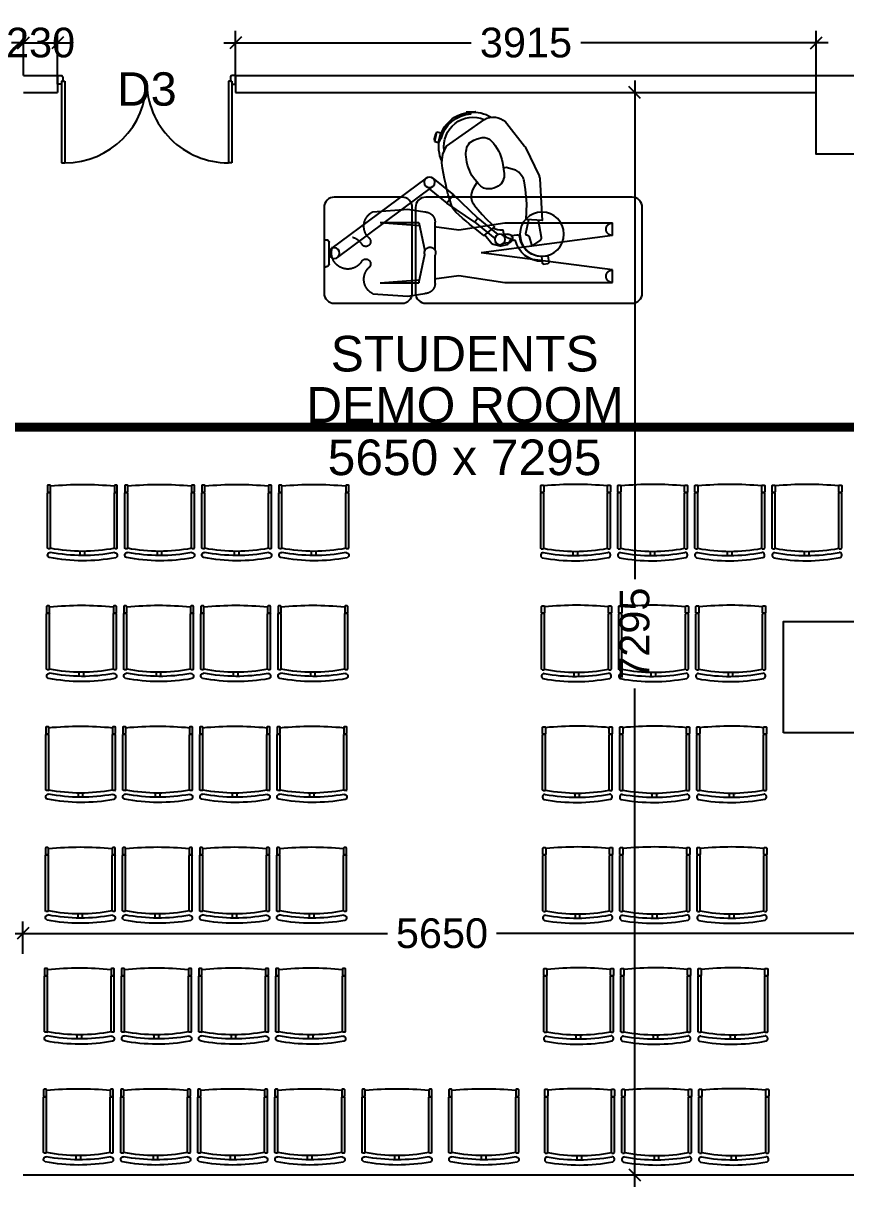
# Model space of a CAD drawing. Extents: x 7620542 to 7843793, y -6476226 to -6093835.
# Drawn here: x 7745423 to 7750969, y -6436849 to -6429007 of the extents above; entities that cross this region are included whole.
import ezdxf
from ezdxf.enums import TextEntityAlignment as Align

# ---------------------------------------------------------------- set-up
doc = ezdxf.new("R2010")
doc.units = 0
doc.header["$LTSCALE"] = 600
doc.header["$MEASUREMENT"] = 0
doc.header["$PDMODE"] = 35
doc.linetypes.add('DASHED', pattern=[0.75, 0.5, -0.25])
doc.layers.get('0').update_dxf_attribs({"linetype": 'CONTINUOUS'})
doc.layers.get('Defpoints').update_dxf_attribs({"linetype": 'CONTINUOUS'})
for name, color, linetype in [('DOOR', 32, 'CONTINUOUS'), ('floor hat', 9, 'CONTINUOUS'), ('furniture', 33, 'CONTINUOUS'), ('joinery', 7, 'CONTINUOUS'), ('LA-column', 3, 'CONTINUOUS'), ('Room Dim', 1, 'CONTINUOUS'), ('Sections', 10, 'CONTINUOUS'), ('TEXT', 6, 'CONTINUOUS'), ('Walls', 7, 'CONTINUOUS'), ('Working Dim', 5, 'CONTINUOUS')]:
    doc.layers.add(name, color=color, linetype=linetype)
doc.styles.add('ari', font='arial.ttf')
doc.styles.add('ARIAL', font='arial.ttf')
doc.dimstyles.new('int. dim', dxfattribs={"dimtxt": 450, "dimasz": 80, "dimexe": 80, "dimexo": 0, "dimgap": 70, "dimtad": 0, "dimdec": 0, "dimzin": 12, "dimdsep": 46, "dimtxsty": 'ari', "dimblk": 'OBLIQUE', "dimcen": 2, "dimdle": 80, "dimclrd": 256, "dimclre": 256, "dimclrt": 6, "dimadec": 0, "dimazin": 0, "dimtfac": 1, "dimtdec": 0, "dimtix": 1, "dimtmove": 2, "dimatfit": 3, "dimfxl": 1, "dimtolj": 1, "dimtzin": 0, "dimlwd": -1, "dimlwe": -1, "dimarcsym": 0})

# ---------------------------------------------------------------- blocks, each defined once
blk = doc.blocks.new('Z$W@#1275')
at = {"layer": 'DOOR'}
for p, q in [((73.1, 1500), (0, 1500)), ((0, 1500), (0, 1467.1)), ((73.1, 1467.1), (73.1, 1500)), ((0, 1467.1), (1.8, 1467.1)), ((11, 1456.1), (11, 1458)), ((11, 1456.1), (47.5, 1456.1)), ((47.5, 1467.1), (736.4, 1467.1)), ((47.5, 1467.1), (47.5, 1438.9)), ((47.5, 1456.1), (47.5, 1467.1)), ((47.5, 1467.1), (73.1, 1467.1)), ((47.5, 1438.9), (736.4, 1438.9)), ((736.4, 1467.1), (736.4, 1438.9)), ((0, 32.9), (1.8, 32.9)), ((0, 0), (0, 32.9)), ((73.1, 0), (0, 0)), ((11, 43.8), (11, 42)), ((11, 43.8), (47.5, 43.8)), ((47.5, 61.1), (736.4, 61.1)), ((47.5, 32.9), (47.5, 61.1)), ((47.5, 43.8), (47.5, 32.9)), ((47.5, 32.9), (736.4, 32.9)), ((47.5, 32.9), (73.1, 32.9)), ((73.1, 32.9), (73.1, 0)), ((736.4, 32.9), (736.4, 61.1))]:
    blk.add_line(p, q, dxfattribs=at)
for centre, start, end in [((11, 1467.1), 180, 270), ((11, 32.9), 90, 180)]:
    blk.add_arc(centre, 9.13, start, end, dxfattribs=at)
at = {"layer": 'DOOR', "color": 145}
for centre, start, end in [((47.5, 1438.9), 270, 0), ((47.5, 61.1), 0, 90)]:
    blk.add_arc(centre, 688.9, start, end, dxfattribs=at)
blk = doc.blocks.new('A$C32852038')
at = {"layer": 'furniture', "color": 8}
for p, q in [((-231.7, -54), (-235, -57.2)), ((-235, -430.7), (-235, -57.2)), ((-231.7, -54), (-218.3, -54)), ((-215, -57.2), (-218.3, -54)), ((-215, -430.7), (-215, -57.2)), ((218.3, -54), (215, -57.2)), ((215, -430.7), (215, -57.2)), ((218.3, -54), (231.7, -54)), ((235, -57.2), (231.7, -54)), ((235, -430.7), (235, -57.2)), ((-231.7, -434), (-235, -430.7)), ((-231.7, -434), (-218.3, -434)), ((-218.3, -434), (-215, -430.7)), ((-15.7, -479.2), (-15.7, -451.1)), ((14.8, -479.2), (14.8, -451.1)), ((218.3, -434), (215, -430.7)), ((218.3, -434), (231.7, -434)), ((231.7, -434), (235, -430.7))]:
    blk.add_line(p, q, dxfattribs=at)
for points in [[(-235, -50.7), (-235, -7.2), (-231.7, -4), (-218.3, -4), (-215, -7.2), (-215, -50.7), (-218.3, -54), (-231.7, -54)], [(215, -50.7), (215, -7.2), (218.3, -4), (231.7, -4), (235, -7.2), (235, -50.7), (231.7, -54), (218.3, -54)]]:
    blk.add_lwpolyline(points, close=True, dxfattribs=at)
for centre, radius, start, end in [((0, -2191.6), 2191.6, 84.36999, 95.63001), ((-217.4, -477.9), 18, 89.44312, 247.64656), ((-4.7, 698.8), 1178, 259.5839, 280.82925), ((0, 692.7), 1143.8, 259.16569, 280.83431), ((216.8, -476.2), 18, 292.35344, 90.55688), ((-4.7, 698.8), 1213.3, 259.57711, 280.84799)]:
    blk.add_arc(centre, radius, start, end, dxfattribs=at)
blk = doc.blocks.new('A$C273B71EE')
at = {"layer": 'floor hat', "ltscale": 0.75}
blk.add_line((1369.8, -182), (1369.8, -199.9), dxfattribs=at)
at = {"layer": 'furniture', "color": 8}
for p, q in [((1019.4, 848.3), (1079.3, 845.3)), ((1049.6, 836.7), (1050.1, 846.7)), ((1258.2, 724.9), (1233.9, 719)), ((1248.2, 660.7), (1233.9, 719)), ((1272.4, 666.7), (1258.2, 724.9)), ((1232.9, 681.7), (1242.6, 684)), ((1272.4, 666.7), (1248.2, 660.7))]:
    blk.add_line(p, q, dxfattribs=at)
at = {"layer": 'furniture'}
for p, q in [((1283.4, 441.5), (1157.3, 339.2)), ((1906.9, 8), (1323.3, 442.4)), ((1305.5, 375.7), (1198.2, 288.7)), ((1868.1, -44.1), (1284.5, 390.2)), ((1008.4, 195.8), (1157.3, 339.2)), ((1027.3, 172.5), (1198.2, 288.7)), ((1157.3, 339.2), (1198.2, 288.7)), ((842.7, 167.9), (183.4, 167.9)), ((1008.4, 195.8), (885, 95.7)), ((1027.3, 172.5), (903.9, 72.4)), ((1008.4, 195.8), (1027.3, 172.5)), ((183.4, 89.8), (987, -15.2)), ((802.4, 90.2), (768.1, 94.6)), ((825.7, 99), (857.9, 94.9)), ((798.6, 60.5), (778.5, 63)), ((819, 46.2), (851.2, 42.1)), ((1920, -83.4), (1920, 47.3)), ((1950, 64.4), (1937.2, 64.4)), ((183.4, -120.3), (987, -15.2)), ((578.1, -33.3), (572.9, -74.1)), ((617.8, -38.3), (612.6, -79.2)), ((604.6, -85.4), (579.1, -82.1)), ((1950, -100.6), (1937.2, -100.6)), ((842.7, -198.4), (183.4, -198.4))]:
    blk.add_line(p, q, dxfattribs=at)
at = {"layer": 'furniture', "linetype": 'DASHED'}
for p, q in [((1436.7, 251.3), (1332.6, 234.8)), ((1651.2, 236.2), (1436.7, 251.3)), ((183.4, 89.8), (183.4, 167.9)), ((1124.7, 124.3), (842.7, 167.9)), ((1274.8, 145.1), (1124.7, 124.3)), ((1270.1, -0.2), (1270.1, 172.3)), ((1369, 169.4), (1332.6, -3.7)), ((1607.4, 169.4), (1365.1, 151.2)), ((1607.4, 169.4), (1369, 169.4)), ((1270.1, -202.7), (1270.1, -29.8)), ((1369, -199.9), (1332.5, -26.5)), ((183.4, -198.4), (183.4, -120.3)), ((1124.7, -154.8), (842.7, -198.4)), ((1274.8, -175.6), (1124.7, -154.8)), ((1607.4, -199.9), (1365.1, -181.7)), ((1607.4, -199.9), (1369, -199.9)), ((1436.7, -281.8), (1332.6, -265.2)), ((1651.2, -266.7), (1436.7, -281.8))]:
    blk.add_line(p, q, dxfattribs=at)
at = {"layer": 'furniture', "color": 8}
for points in [[(1012.1, 416.7), (1030.3, 389.3), (1041.4, 370.4), (1046.8, 349.1, -0.246109), (1029.5, 276.9), (1028, 275.1), (1008, 250.1), (980.6, 218.8), (955, 191.4), (923.5, 161.8), (904.9, 144.2), (970.2, 89.9, 0.025572), (1142.6, 234.4, 0.12826), (1169.8, 277, 0.043408), (1228.9, 534.9), (1223.2, 589.6), (1200.3, 637.2), (968, 801.7, 0.327906), (837.9, 786.2), (830.7, 777.4), (721.8, 638.3, 0.054318), (716.1, 629.1), (632.9, 455.6, 0.097498), (628.1, 436.9), (613.2, 182), (711.1, 188.6), (708.5, 284.9), (716.4, 372), (723.6, 425.2, -0.141399), (734.8, 450.6), (757.5, 477.7, -0.153306), (782.7, 493.8), (833.9, 507.7), (850.9, 503.5)], [(1035.2, 444.3, 0.128062), (1079.6, 573.2, 0.215717), (1058.1, 658.3), (1031.4, 674.2), (1011.1, 682.7), (981.1, 690.5, 0.242433), (925.4, 671, 0.136513), (855.7, 538.3), (847.3, 470.3, 0.297129), (882.6, 393.3, 0.138986), (938.2, 375.7, 0.105167), (970.3, 381), (989.2, 392.1), (1005.8, 409), (1034.8, 444.4)], [(696.7, 187.3), (715.4, 101.5, -0.445833), (710.4, 94.5), (708.2, 94.3, 0.30427), (693.5, 81.9), (679.3, 32.6, -0.509983), (670.5, 29.4), (625.1, 60.3, -0.292523), (617.7, 77.4), (635.3, 183.2)], [(964.8, 94.2), (922.2, 41.8, -0.166504), (914, 36.7), (872.5, 27, -0.116666), (865.6, 27), (829, 35.8, -0.181583), (820.3, 41.7), (805.1, 63.2, -0.566275), (808.5, 71, 0.372711), (851.5, 119, -0.458371), (857.3, 123.8, 0.210622), (912.6, 137.9)]]:
    blk.add_lwpolyline(points, format="xyb", dxfattribs=at)
at = {"layer": 'furniture'}
for points in [[(0, -262.5), (0, 262.5, -0.414214), (62.5, 325), (1327.5, 325, -0.414214), (1390, 262.5), (1390, -262.5, -0.414214), (1327.5, -325), (62.5, -325, -0.414214)], [(1950, -262.5, -0.414214), (1887.5, -325), (1472.5, -325, -0.414214), (1410, -262.5), (1410, 262.5, -0.414214), (1472.5, 325), (1887.5, 325, -0.414214), (1950, 262.5)]]:
    blk.add_lwpolyline(points, format="xyb", close=True, dxfattribs=at)
for centre, radius in [((1303.9, 416.3), 32.5), ((615.1, 99), 135), ((872.4, 66.2), 32.1), ((1887.5, -18.1), 32.5)]:
    blk.add_circle(centre, radius, dxfattribs=at)
at = {"layer": 'furniture', "color": 8}
for centre, radius, start, end in [((1037.9, 637.1), 210, 334.62117, 121.95456), ((1037.9, 637.1), 177.5, 351.26665, 112.74282), ((1053.8, 934.2), 92.5, 248.14148, 285.99077), ((1037.9, 637.1), 200, 12.904, 86.66602), ((1326, 710.6), 92.5, 174.81243, 212.66172), ((1180.3, 675), 92.5, 354.81243, 32.66172)]:
    blk.add_arc(centre, radius, start, end, dxfattribs=at)
at = {"layer": 'furniture', "linetype": 'DASHED'}
for centre, radius, start, end in [((1332.6, 172.3), 62.5, 90, 180), ((1606.9, 147.3), 99.3, 318.51156, 63.48915), ((183.4, 128.9), 38.4, 270, 90), ((1709.5, 44.8), 46.3, 127.5254, 151.04949), ((1804.8, -15.2), 100, 209.30373, 150.69627), ((1300.6, -15), 33.9, 340.23746, 205.92527), ((1694.9, 52.8), 29.7, 150.89968, 319.95629), ((1694.9, -83.3), 29.7, 40.04371, 209.10032), ((183.4, -159.4), 38.4, 270, 90), ((1606.9, -177.8), 99.3, 296.51085, 48.46965), ((1709.5, -75.3), 46.3, 208.95051, 232.4746), ((1332.6, -202.7), 62.5, 180, 270)]:
    blk.add_arc(centre, radius, start, end, dxfattribs=at)
at = {"layer": 'furniture'}
for centre, radius, start, end in [((615.1, 99), 137.3, 254.36423, 352.74022), ((766.2, 79.7), 15, 82.74022, 172.74022), ((822.3, 72.6), 26.6, 82.74022, 262.74022), ((615.1, 99), 167.3, 269.60618, 347.59615), ((1937.2, 47.3), 17.2, 90, 180), ((580, -75), 7.13, 172.74022, 262.74022), ((605.5, -78.3), 7.13, 262.74022, 352.74022), ((1937.2, -83.4), 17.2, 180, 270)]:
    blk.add_arc(centre, radius, start, end, dxfattribs=at)
blk = doc.blocks.new('_Oblique')
at = {"color": 0, "linetype": 'ByBlock', "lineweight": -2}
blk.add_line((-0.5, -0.5), (0.5, 0.5), dxfattribs=at)
blk = doc.blocks.new('*D2301')
at = {"layer": 'Defpoints', "color": 0, "transparency": 16777216}
for p in [(7751071.2, -6435141.2), (7745421.6, -6435278.7, 3.4), (7751071.2, -6435288.7, 6.4)]:
    blk.add_point(p, dxfattribs=at)
at = {"layer": 'Working Dim', "transparency": 16777216}
for p, q in [((7745421.6, -6435278.7), (7745421.6, -6435061.2)), ((7751071.2, -6435288.7), (7751071.2, -6435061.2)), ((7745341.6, -6435141.2), (7747878.1, -6435141.2)), ((7751151.2, -6435141.2), (7748614.7, -6435141.2))]:
    blk.add_line(p, q, dxfattribs=at)
at = {"layer": 'Working Dim', "transparency": 16777216, "xscale": 80, "yscale": 80, "zscale": 80, "rotation": 180}
blk.add_blockref('_Oblique', (7745421.6, -6435141.2), dxfattribs=at)
at = {"layer": 'Working Dim', "transparency": 16777216, "xscale": 80, "yscale": 80, "zscale": 80}
blk.add_blockref('_Oblique', (7751071.2, -6435141.2), dxfattribs=at)
at = {"layer": 'Working Dim', "color": 6, "transparency": 16777216, "insert": (7748246.4, -6435141.2), "char_height": 200, "attachment_point": 5, "style": 'ari'}
blk.add_mtext('\\A1;5650', dxfattribs=at)
blk = doc.blocks.new('*D2302')
at = {"layer": 'Defpoints', "color": 0, "transparency": 16777216}
for p in [(7749168.3, -6429473.7, 3.4), (7749545.9, -6429473.7), (7749168.3, -6436768.7, 3.4)]:
    blk.add_point(p, dxfattribs=at)
at = {"layer": 'Working Dim', "transparency": 16777216}
for p, q in [((7749545.9, -6429393.7), (7749545.9, -6432752.6)), ((7749168.3, -6429473.7), (7749625.9, -6429473.7)), ((7749545.9, -6436848.7), (7749545.9, -6433489.8)), ((7749168.3, -6436768.7), (7749625.9, -6436768.7))]:
    blk.add_line(p, q, dxfattribs=at)
at = {"layer": 'Working Dim', "transparency": 16777216, "xscale": 80, "yscale": 80, "zscale": 80}
for p, rotation in [((7749545.9, -6429473.7), 90), ((7749545.9, -6436768.7), 270)]:
    blk.add_blockref('_Oblique', p, dxfattribs=dict(at, rotation=rotation))
at = {"layer": 'Working Dim', "color": 6, "transparency": 16777216, "insert": (7749545.9, -6433121.2), "char_height": 200, "attachment_point": 5, "rotation": 90, "style": 'ari'}
blk.add_mtext('\\A1;7295', dxfattribs=at)
blk = doc.blocks.new('*D2355')
at = {"layer": 'Defpoints', "color": 0, "transparency": 16777216}
for p in [(7745655.1, -6429138.2), (7745425.1, -6429358.7, 3.4), (7745655.1, -6429358.7, 3.4)]:
    blk.add_point(p, dxfattribs=at)
at = {"layer": 'Working Dim', "transparency": 16777216}
for p, q in [((7745425.1, -6429358.7), (7745425.1, -6429058.2)), ((7745655.1, -6429358.7), (7745655.1, -6429058.2)), ((7745425.1, -6429138.2), (7745345.1, -6429138.2)), ((7745425.1, -6429138.2), (7745655.1, -6429138.2)), ((7745655.1, -6429138.2), (7745735.1, -6429138.2))]:
    blk.add_line(p, q, dxfattribs=at)
at = {"layer": 'Working Dim', "transparency": 16777216, "xscale": 80, "yscale": 80, "zscale": 80}
blk.add_blockref('_Oblique', (7745425.1, -6429138.2), dxfattribs=at)
at = {"layer": 'Working Dim', "transparency": 16777216, "xscale": 80, "yscale": 80, "zscale": 80, "rotation": 180}
blk.add_blockref('_Oblique', (7745655.1, -6429138.2), dxfattribs=at)
at = {"layer": 'Working Dim', "color": 6, "transparency": 16777216, "insert": (7745540.1, -6429138.2), "char_height": 200, "attachment_point": 5, "style": 'ari'}
blk.add_mtext('\\A1;230', dxfattribs=at)
blk = doc.blocks.new('*D2356')
at = {"layer": 'Defpoints', "color": 0, "transparency": 16777216}
for p in [(7750770.2, -6429138.2), (7746855.1, -6429358.7, 3.4), (7750770.2, -6429358.7, 13.7)]:
    blk.add_point(p, dxfattribs=at)
at = {"layer": 'Working Dim', "transparency": 16777216}
for p, q in [((7746855.1, -6429358.7), (7746855.1, -6429058.2)), ((7750770.2, -6429358.7), (7750770.2, -6429058.2)), ((7746775.1, -6429138.2), (7748443.3, -6429138.2)), ((7750850.2, -6429138.2), (7749182, -6429138.2))]:
    blk.add_line(p, q, dxfattribs=at)
at = {"layer": 'Working Dim', "transparency": 16777216, "xscale": 80, "yscale": 80, "zscale": 80, "rotation": 180}
blk.add_blockref('_Oblique', (7746855.1, -6429138.2), dxfattribs=at)
at = {"layer": 'Working Dim', "transparency": 16777216, "xscale": 80, "yscale": 80, "zscale": 80}
blk.add_blockref('_Oblique', (7750770.2, -6429138.2), dxfattribs=at)
at = {"layer": 'Working Dim', "color": 6, "transparency": 16777216, "insert": (7748812.6, -6429138.2), "char_height": 200, "attachment_point": 5, "style": 'ari'}
blk.add_mtext('\\A1;3915', dxfattribs=at)

msp = doc.modelspace()

# ---------------------------------------------------------------- linework, layer by layer
at = {"layer": 'LA-column', "color": 2, "elevation": -12.548, "flags": 128}
for points in [[(7751299.151, -6429358.805), (7751299.151, -6429888.805), (7750769.151, -6429888.805), (7750769.151, -6429358.805)], [(7750549.151, -6433788.819), (7750549.151, -6433038.819), (7751299.151, -6433038.819), (7751299.151, -6433788.819)]]:
    msp.add_lwpolyline(points, close=True, dxfattribs=at)
at = {"layer": 'Sections', "linetype": 'DASHED', "lineweight": 0, "ltscale": 2, "const_width": 60, "elevation": -14.83, "flags": 128}
msp.add_lwpolyline([(7764050.867, -6431729.833), (7764598.735, -6430597.18), (7764598.735, -6431729.833), (7639175.207, -6431729.833), (7639175.207, -6430597.18), (7639723.075, -6431729.833)], dxfattribs=at)
at = {"layer": 'Walls'}
for p, q in [((7745425.148, -6429358.699, -22.81), (7745655.148, -6429358.699, -22.81)), ((7745655.148, -6429358.699, -22.81), (7745655.148, -6429473.699, -22.81)), ((7746855.148, -6429358.699, -22.81), (7750769.151, -6429358.699, -12.548)), ((7746855.148, -6429358.699, -22.81), (7746855.148, -6429473.699, -22.81)), ((7745425.148, -6429473.699, -22.81), (7745655.148, -6429473.699, -22.81)), ((7746855.148, -6429473.699, -22.81), (7750769.151, -6429473.699, -12.548)), ((7745421.649, -6436768.699, -22.81), (7751069.152, -6436768.699, -22.81))]:
    msp.add_line(p, q, dxfattribs=at)

# ---------------------------------------------------------------- block references
at = {"layer": 'DOOR', "xscale": 0.8000117540359497, "yscale": 0.8000117540359497, "zscale": 0.8000117540359497, "rotation": 270}
msp.add_blockref('Z$W@#1275', (7745655.148, -6429358.699, -22.81), dxfattribs=at)
at = {"layer": 'furniture', "xscale": -1.100000001490116, "yscale": 1.100000001490116, "zscale": 1.100000001490116}
msp.add_blockref('A$C273B71EE', (7749596.845, -6430536.893, -22.81), dxfattribs=at)
at = {"layer": 'furniture', "xscale": -1}
for p in [(7745822.42, -6432115.129, -22.81), (7746342.42, -6432115.129, -22.81), (7746862.42, -6432115.129, -22.81), (7747382.42, -6432115.129, -22.81), (7745816.111, -6432929.692, -22.81), (7746336.111, -6432929.692, -22.81), (7746856.111, -6432929.692, -22.81), (7747376.111, -6432929.692, -22.81), (7745809.802, -6433744.256, -22.81), (7746329.802, -6433744.256, -22.81), (7746849.802, -6433744.256, -22.81), (7747369.802, -6433744.256, -22.81), (7745807.994, -6434558.827, -22.81), (7746327.994, -6434558.827, -22.81), (7746847.994, -6434558.827, -22.81), (7747367.994, -6434558.827, -22.81), (7745801.685, -6435373.391, -22.81), (7746321.685, -6435373.391, -22.81), (7746841.685, -6435373.391, -22.81), (7747361.685, -6435373.391, -22.81), (7745795.376, -6436187.954, -22.81), (7746315.376, -6436187.954, -22.81), (7746835.376, -6436187.954, -22.81), (7747355.376, -6436187.954, -22.81), (7747943.149, -6436187.954, -22.81), (7748528.649, -6436187.954, -22.81)]:
    msp.add_blockref('A$C32852038', p, dxfattribs=at)
at = {"layer": 'furniture'}
for p in [(7749147.1, -6432115.129, -22.81), (7749667.1, -6432115.129, -22.81), (7750187.1, -6432115.129, -22.81), (7750707.1, -6432115.129, -22.81), (7749153.409, -6432929.692, -22.81), (7749673.409, -6432929.692, -22.81), (7750193.409, -6432929.692, -22.81), (7749159.718, -6433744.256, -22.81), (7749679.718, -6433744.256, -22.81), (7750199.718, -6433744.256, -22.81), (7749161.526, -6434558.827, -22.81), (7749681.526, -6434558.827, -22.81), (7750201.526, -6434558.827, -22.81), (7749167.836, -6435373.391, -22.81), (7749687.836, -6435373.391, -22.81), (7750207.836, -6435373.391, -22.81), (7749174.145, -6436187.954, -22.81), (7749694.145, -6436187.954, -22.81), (7750214.145, -6436187.954, -22.81)]:
    msp.add_blockref('A$C32852038', p, dxfattribs=at)

# ---------------------------------------------------------------- texts
at = {"layer": 'joinery', "style": 'ari'}
msp.add_text('D3', height=225, dxfattribs=at).set_placement((7746256.749, -6429562.475, -22.81), align=Align.CENTER)
at = {"layer": 'Room Dim', "style": 'ARIAL'}
msp.add_text('5650 x 7295', height=240, dxfattribs=at).set_placement((7748398.514, -6432052.584, -22.81), align=Align.CENTER)
at = {"layer": 'TEXT', "color": 7, "style": 'ARIAL'}
for s, p in [('STUDENTS', (7748399.46, -6431353.852, -22.81)), ('DEMO ROOM', (7748401.514, -6431698.99, -22.81))]:
    msp.add_text(s, height=240, dxfattribs=at).set_placement(p, align=Align.CENTER)

# ---------------------------------------------------------------- dimensions: what is measured, and where the dimension line sits
at = {"layer": 'Working Dim'}
for base, p1, p2, picture, middle in [((7745655.148, -6429138.214, -22.81), (7745425.148, -6429358.699, -19.389), (7745655.148, -6429358.699, -19.389), '*D2355', (7745540.148, -6429138.214, -22.81)), ((7750770.151, -6429138.214, -22.81), (7746855.148, -6429358.699, -19.389), (7750770.151, -6429358.699, -9.127), '*D2356', (7748812.65, -6429138.214, -22.81)), ((7751071.154, -6435141.24, -22.81), (7745421.649, -6435278.699, -19.389), (7751071.154, -6435288.711, -16.435), '*D2301', (7748246.401, -6435141.24, -22.81))]:
    dim = msp.add_linear_dim(base=base, p1=p1, p2=p2, dimstyle='int. dim', override={"dimtxt": 200}, dxfattribs=at)
    dim.commit()
    dim.dimension.update_dxf_attribs({"geometry": picture, "text_midpoint": middle})
dim = msp.add_linear_dim(base=(7749545.938, -6429473.699, -22.81), p1=(7749168.25, -6436768.699, -19.389), p2=(7749168.25, -6429473.699, -19.389), angle=90, dimstyle='int. dim', override={"dimtxt": 200}, dxfattribs=at)
dim.commit()
dim.dimension.update_dxf_attribs({"geometry": '*D2302', "text_midpoint": (7749545.938, -6433121.199, -22.81)})

doc.saveas('drawing.dxf')
